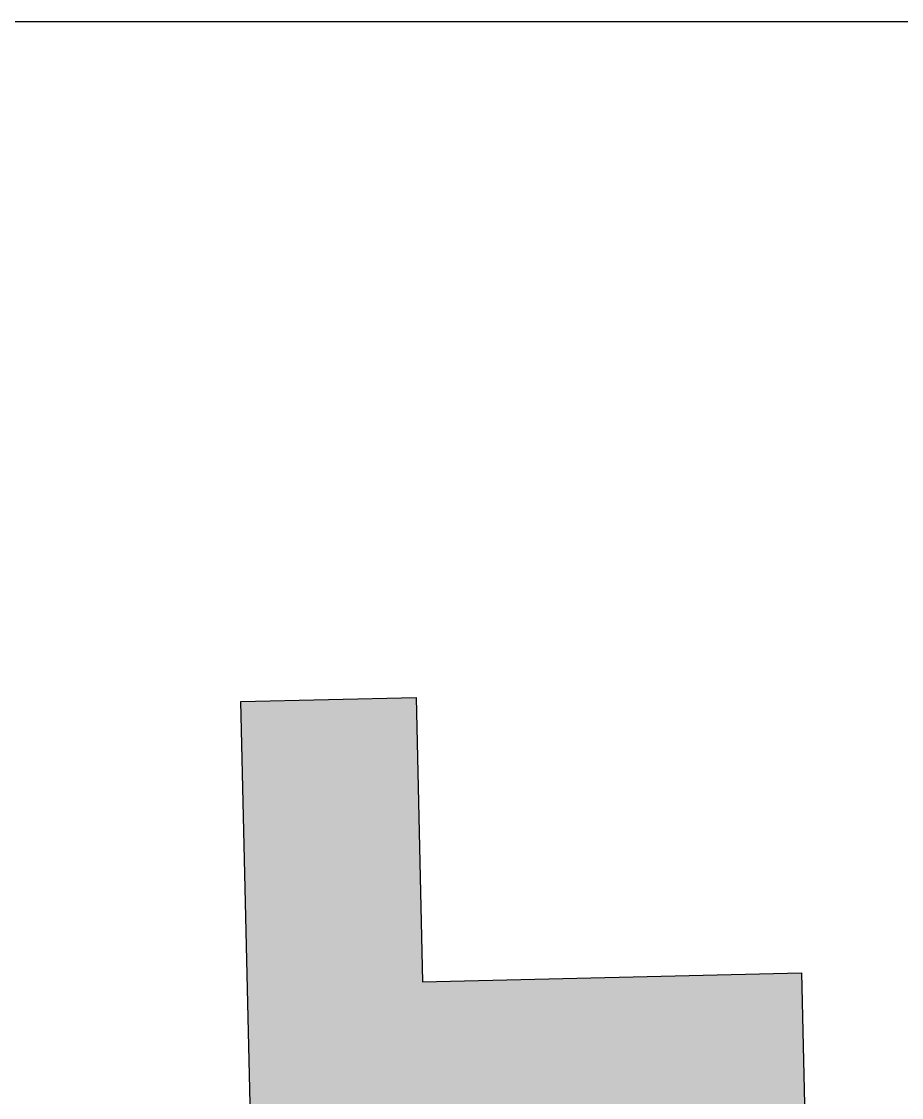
# Model space of a CAD drawing. Header units: millimetres. Extents: x -1544140 to 7445918, y -1294905 to 2019878.
# Drawn here: x 1776824 to 1799601, y 60962 to 88789 of the extents above; entities that cross this region are included whole.
import ezdxf

# ---------------------------------------------------------------- set-up
doc = ezdxf.new("R2010")
doc.units = ezdxf.units.MM
doc.header["$MEASUREMENT"] = 0
picture_1 = doc.add_image_def('image5.png', size_in_pixel=(1482, 826))

msp = doc.modelspace()

# ---------------------------------------------------------------- hatches: boundary and pattern name
at = {"true_color": 0xcd2027, "transparency": 33554687}
h = msp.add_hatch(color=242, dxfattribs=at)
h.dxf.hatch_style = 1
h.paths.add_polyline_path([(1792213.2, 59535.1), (1797115.6, 59648.1), (1797011.1, 64182.9), (1787206.3, 63956.7), (1787036.6, 71310.4), (1782501.9, 71205.8), (1782776.1, 59317.4), (1784001.7, 59345.7), (1784052.6, 57139.6), (1777924.5, 56998.3), (1777986.7, 54302), (1781132.4, 54374.5), (1782889.1, 54415), (1782931.5, 52576.6), (1785015.1, 52624.7), (1784972.7, 54463.1), (1790855.6, 54598.7), (1790954.5, 50309.1), (1793650.8, 50371.3), (1793489.7, 57357.2), (1792264.1, 57329)])

# ---------------------------------------------------------------- linework, layer by layer
msp.add_lwpolyline([(1781132.4, 54374.5), (1777986.7, 54302), (1777924.5, 56998.3), (1784052.6, 57139.6), (1784001.7, 59345.7), (1782939.5, 59321.2), (1782776.1, 59317.4), (1782501.9, 71205.8), (1787036.6, 71310.4), (1787206.3, 63956.7), (1797011.1, 64182.9), (1797115.6, 59648.1), (1792213.2, 59535.1), (1792264.1, 57329), (1793489.7, 57357.2), (1793650.8, 50371.3), (1790954.5, 50309.1), (1790855.6, 54598.7), (1784972.7, 54463.1), (1785015.1, 52624.7), (1784320.5, 52608.6)])

# ---------------------------------------------------------------- pictures from other files: only their frames are drawn
image = msp.add_image(picture_1, insert=(1748459.4, -24499.6), size_in_units=(203261.5, 113288.8))
image.dxf.flags = 7

doc.saveas('drawing.dxf')
